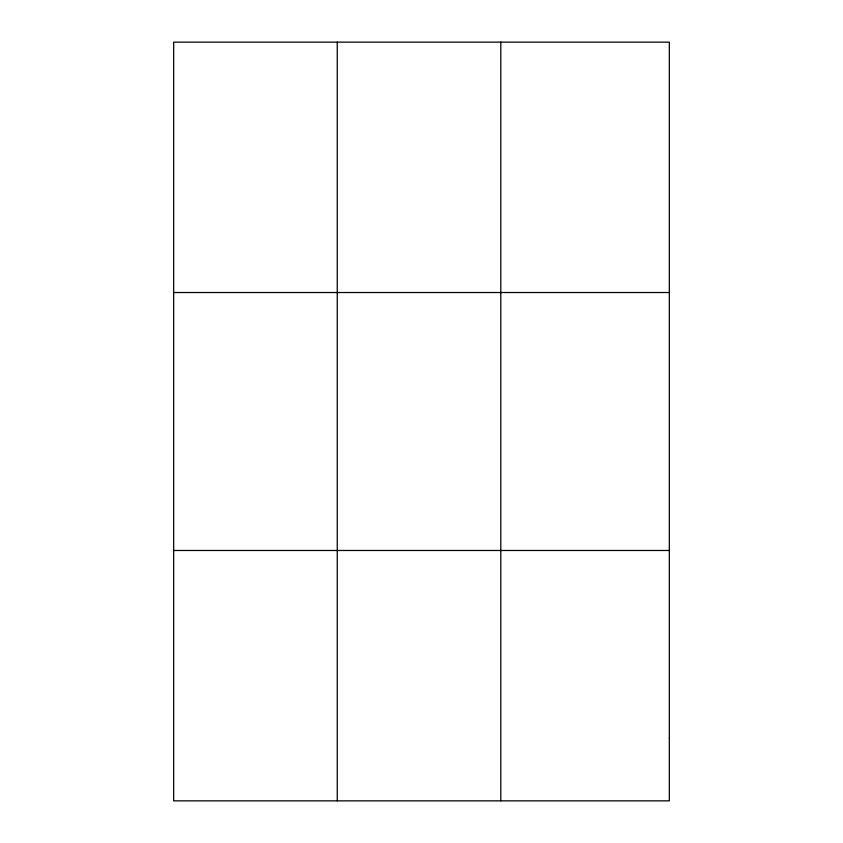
<?xml version="1.0" encoding="UTF-8"?>
<svg xmlns="http://www.w3.org/2000/svg" width="843" height="843" viewBox="0 0 843 843"><rect width="100%" height="100%" fill="white"/><g stroke="black" fill="none" stroke-linecap="round" stroke-linejoin="round"><path stroke-width="1.26" d="M337.242 800.85L337.242 42.15M500.805 800.85L500.805 42.15M173.669 292.521L669.331 292.521M173.669 550.479L669.331 550.479M669.331 738.257L669.331 800.85L173.669 800.85L173.669 42.15L669.331 42.15L669.331 738.257"/></g></svg>
